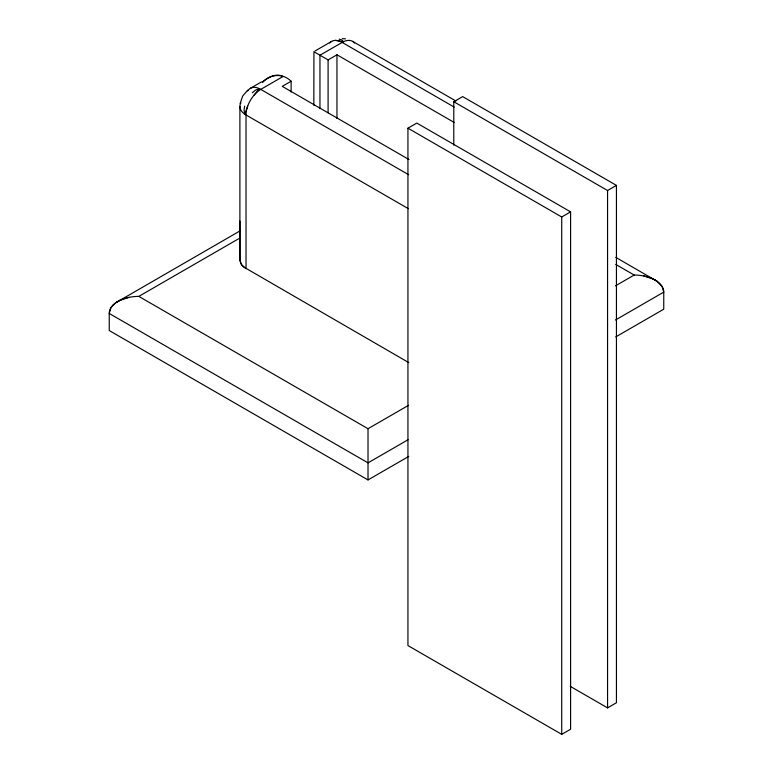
<?xml version="1.0" encoding="UTF-8"?>
<svg xmlns="http://www.w3.org/2000/svg" width="773" height="773" viewBox="0 0 773 773"><rect width="100%" height="100%" fill="white"/><g stroke="black" fill="none" stroke-linecap="round" stroke-linejoin="round"><path stroke-width="1.16" d="M239.901 221.068L239.901 260.105L240.886 263.767L243.582 266.946L408.82 362.634M244.664 106.114L244.055 109.776L244.751 114.172L246.027 114.974L408.347 208.681M240.123 103.495L242.664 96.074L247.746 90.122M247.679 106.172L244.751 114.172A20.91 12.078 0 0 1 240.886 102.77M254.017 95.185L259.477 88.663L408.637 174.708M239.997 230.905L116.076 302.552L113.022 305.113A18.736 15.296 0 0 0 110.858 307.876A16.194 13.218 0 0 0 109.621 310.707A14.996 12.252 0 0 0 109.244 313.461L109.244 330.535L368.016 479.936L408.772 456.408M252.307 92.76L255.399 90.209L259.477 88.663A20.91 12.078 60 0 0 247.679 91.011M250.355 88.325L261.458 81.909M315.075 50.96L331.685 41.365M291.121 92.064L291.121 81.242L282.251 86.373L409.023 159.557M313.838 105.312L313.925 51.723L328.09 59.908L336.96 54.786L454.379 122.569M407.941 128.192L416.811 123.071L570.6 211.86L570.6 729.229L561.729 734.35L407.941 645.561L407.941 128.192L561.729 216.981L570.6 211.86M453.78 145.15L453.78 101.727L462.65 96.606L616.439 185.394L616.439 702.763L607.568 707.884L570.155 686.289M408.067 439.74L368.016 462.863L109.244 313.461L110.868 307.886L113.022 305.113A22.494 18.368 0 0 1 116.076 302.552L119.912 300.33L129.149 297.325A40.611 33.162 0 0 1 138.811 296.397L238.625 238.76M453.78 101.727L607.568 190.516L616.439 185.394M138.811 296.388L368.016 428.715L408.569 405.303M615.472 285.846L634.189 275.043A40.611 33.162 0 0 1 643.851 275.98A36.621 29.905 0 0 1 648.644 277.227A32.176 26.272 0 0 1 653.088 278.985A27.2 22.204 0 0 1 656.934 281.198A22.494 18.368 0 0 1 659.987 283.768A18.736 15.296 0 0 1 662.142 286.532A16.194 13.218 0 0 1 663.379 289.363A14.996 12.252 0 0 1 663.756 292.117L663.756 309.19L615.685 336.951M615.492 319.983L663.756 292.117L662.132 286.541L656.924 281.208L615.752 257.332M342.236 38.65L345.541 38.843M335.347 40.389L343.463 41.703A20.91 12.078 -60 0 1 354.517 42.988M643.851 275.98L653.088 278.985L656.924 281.208M339.134 39.162L341.685 39.867L343.463 41.703L319.954 55.212L319.954 108.568M352.594 41.365L455.877 100.992M454.215 107.109L342.139 42.399A20.91 12.078 60 0 0 329.762 42.988M615.762 264.414L634.189 275.043M291.121 81.242C282.937 73.01 270.173 73.918 262.54 82.189A39.297 32.089 -60 0 0 262.298 82.382M607.568 190.516L607.568 707.884M561.729 216.981L561.729 734.35M368.016 428.715L368.016 479.936M336.96 54.786L336.96 118.511M328.09 59.908L328.09 112.81M239.901 106.432L239.901 260.105L241.62 264.897L246.027 268.646L246.027 114.974A20.91 12.078 -60 0 1 260.81 89.359L282.986 76.556A14.996 12.252 -60 0 0 280.406 75.512A16.194 13.218 -60 0 0 277.343 75.174A18.736 15.296 -60 0 0 273.874 75.657A22.494 18.368 -60 0 0 270.125 77.02A27.2 22.204 -60 0 0 266.289 79.233A32.176 26.272 -60 0 0 262.54 82.199M129.149 297.325A36.621 29.905 0 0 0 124.356 298.571A32.176 26.272 0 0 0 119.912 300.33A27.2 22.204 0 0 0 116.066 302.543M240.007 258.858L239.901 260.105L240.345 257.631L240.007 258.858"/></g></svg>
